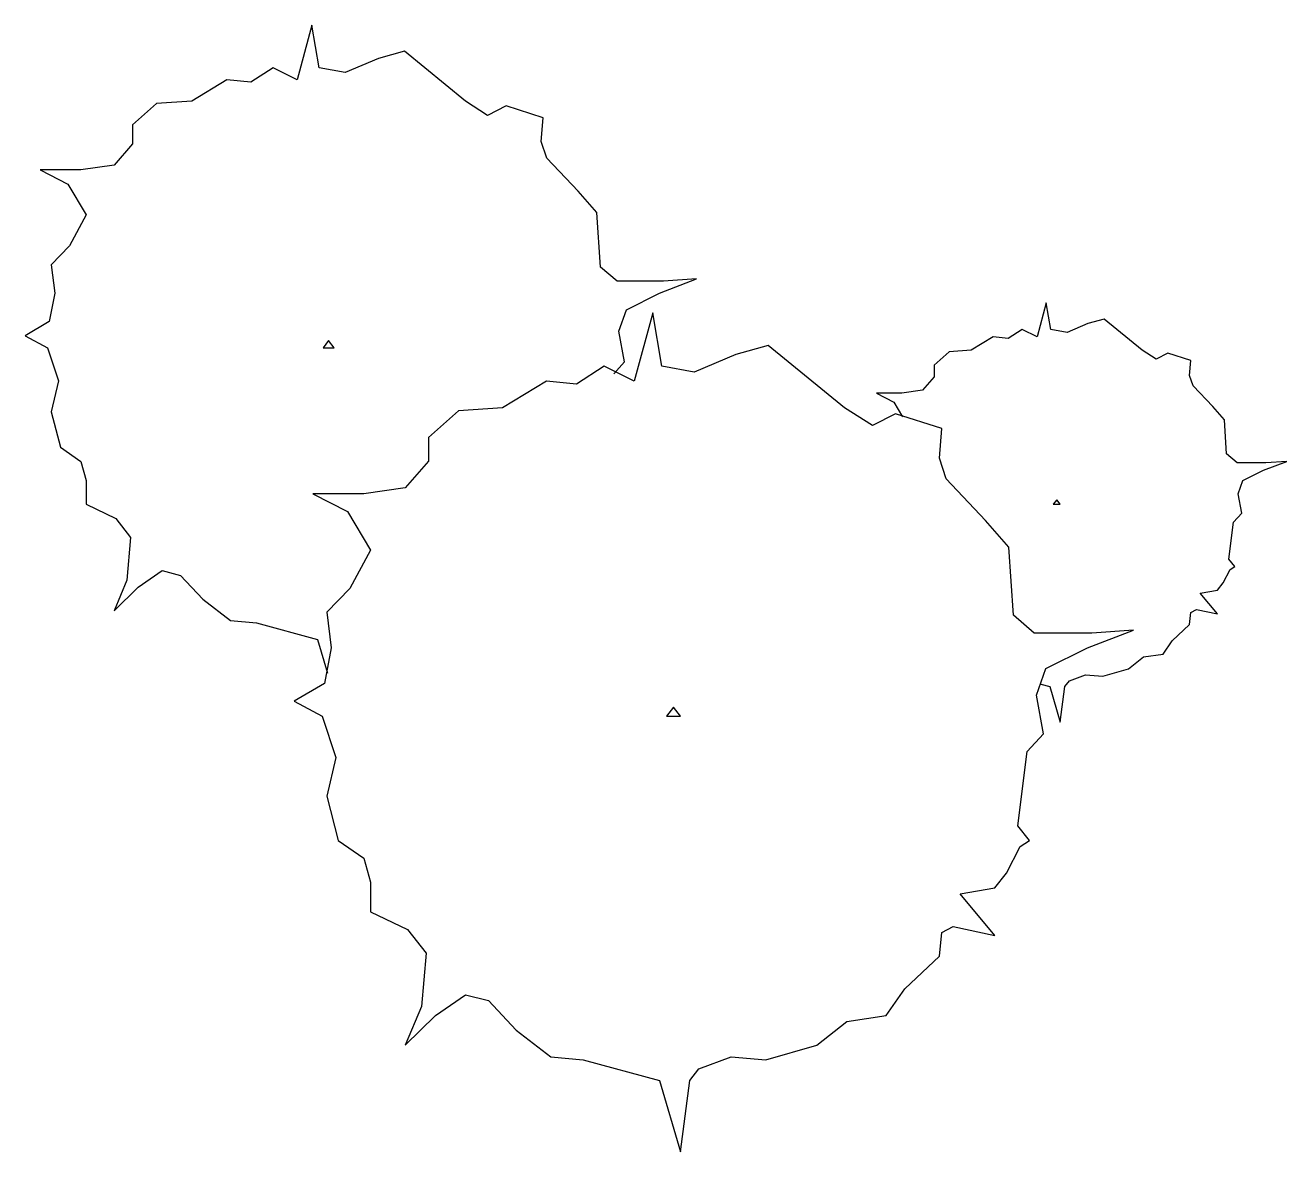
# Model space of a CAD drawing. Extents: x 38.88 to 43.04, y 415.79 to 419.51.
import ezdxf

# ---------------------------------------------------------------- set-up
doc = ezdxf.new("R2010")
doc.units = 0
doc.header["$MEASUREMENT"] = 0
doc.layers.get('0').update_dxf_attribs({"linetype": 'CONTINUOUS'})
doc.layers.add('PISO', color=7, linetype='CONTINUOUS')

# ---------------------------------------------------------------- blocks, each defined once
blk = doc.blocks.new('CLUMP_OF_TREES_OR_BUSHE342')
for points in [[(-10.993, 56.487), (-9.228, 58.426), (-10.144, 63.512), (-8.923, 67.033), (-3.43, 69.772), (2.673, 72.119), (-2.82, 71.728), (-10.449, 71.728), (-13.195, 74.075), (-13.806, 83.073), (-16.857, 86.594), (-22.045, 92.071), (-22.961, 94.81), (-22.656, 98.722), (-28.759, 100.678), (-31.811, 99.113), (-35.472, 101.461), (-45.543, 109.676), (-49.815, 108.503), (-55.308, 106.155), (-59.58, 106.938), (-60.801, 113.98), (-63.242, 104.982), (-67.209, 106.938), (-70.872, 104.59), (-74.839, 104.982), (-80.637, 101.461), (-86.435, 101.069), (-90.402, 97.548), (-90.402, 94.419), (-93.454, 90.898), (-98.947, 90.115), (-105.66, 90.115), (-101.083, 87.768), (-98.031, 82.682), (-100.778, 77.596), (-103.829, 74.466), (-103.219, 69.772), (-104.134, 65.077), (-108.102, 62.73), (-104.439, 60.774), (-102.609, 55.297), (-103.829, 50.211), (-102.303, 44.342), (-98.947, 41.995), (-98.031, 38.865), (-98.031, 34.953), (-93.148, 32.606), (-90.707, 29.476), (-91.317, 22.434), (-93.454, 17.348), (-89.487, 21.26), (-85.519, 23.999), (-82.468, 23.216), (-78.806, 19.304), (-74.228, 15.783), (-69.956, 15.392), (-59.886, 12.653), (-58.254, 7.074)], [(59.448, 5.262), (60.936, 4.858), (62.652, -1.011), (63.415, 4.858), (64.178, 5.836), (66.848, 6.814), (69.709, 6.569), (73.905, 7.792), (76.385, 9.748), (79.627, 10.237), (81.153, 12.438), (84.014, 15.127), (84.205, 17.084), (85.158, 17.573), (88.591, 16.839), (85.73, 20.262), (88.591, 20.751), (89.545, 21.974), (90.689, 24.174), (91.452, 24.663), (90.499, 25.886), (91.261, 31.999), (92.596, 33.466), (92.024, 36.645), (92.787, 38.845), (96.22, 40.557), (100.035, 42.024), (96.602, 41.779), (91.834, 41.779), (90.117, 43.246), (89.736, 48.871), (87.828, 51.071), (84.586, 54.494), (84.014, 56.206), (84.205, 58.651), (80.39, 59.873), (78.483, 58.895), (76.194, 60.362), (69.9, 65.497), (67.23, 64.764), (63.797, 63.297), (61.126, 63.786), (60.364, 68.187), (58.838, 62.563), (56.358, 63.786), (54.07, 62.319), (51.59, 62.563), (47.966, 60.362), (44.343, 60.118), (41.863, 57.917), (41.863, 55.961), (39.956, 53.761), (36.523, 53.272), (32.327, 53.272), (35.187, 51.805), (36.641, 49.381)]]:
    blk.add_lwpolyline(points)
for points in [[(-4.577, 66.508), (-7.629, 55.261), (-12.588, 57.706), (-17.166, 54.772), (-22.125, 55.261), (-29.372, 50.86), (-36.62, 50.371), (-41.579, 45.969), (-41.579, 42.057), (-45.393, 37.656), (-52.259, 36.678), (-60.651, 36.678), (-54.93, 33.743), (-51.115, 27.386), (-54.548, 21.029), (-58.363, 17.116), (-57.6, 11.248), (-58.744, 5.38), (-63.703, 2.446), (-59.126, 0), (-56.837, -6.846), (-58.363, -13.203), (-56.455, -20.539), (-52.259, -23.473), (-51.115, -27.385), (-51.115, -32.275), (-45.012, -35.21), (-41.96, -39.122), (-42.723, -47.924), (-45.393, -54.282), (-40.434, -49.391), (-35.475, -45.968), (-31.661, -46.946), (-27.083, -51.837), (-21.362, -56.238), (-16.021, -56.727), (-3.433, -60.15), (0, -71.887), (1.526, -60.15), (3.052, -58.194), (8.392, -56.238), (14.114, -56.727), (22.506, -54.282), (27.465, -50.369), (33.949, -49.391), (37.001, -44.99), (42.723, -39.611), (43.104, -35.699), (45.012, -34.721), (51.878, -36.188), (46.156, -29.341), (51.878, -28.363), (53.785, -25.918), (56.074, -21.517), (57.6, -20.539), (55.692, -18.094), (57.218, -5.868), (59.888, -2.934), (58.744, 3.424), (60.27, 7.825), (67.136, 11.248), (74.765, 14.182), (67.899, 13.693), (58.363, 13.693), (54.93, 16.627), (54.167, 27.875), (50.352, 32.276), (43.867, 39.123), (42.723, 42.546), (43.104, 47.436), (35.475, 49.882), (31.661, 47.925), (27.083, 50.86), (14.495, 61.129), (9.155, 59.662), (2.289, 56.728), (-3.052, 57.706)], [(-58.055, 61.947), (-58.97, 60.774), (-57.139, 60.774)], [(62.08, 35.667), (61.508, 34.933), (62.652, 34.933)], [(-1.144, 1.468), (-2.289, 0), (0, 0)]]:
    blk.add_lwpolyline(points, close=True)

msp = doc.modelspace()

# ---------------------------------------------------------------- block references
at = {"layer": 'PISO', "xscale": 0.02, "yscale": 0.02, "zscale": 0.02}
msp.add_blockref('CLUMP_OF_TREES_OR_BUSHE342', (41.0423, 417.2323), dxfattribs=at)

doc.saveas('drawing.dxf')
